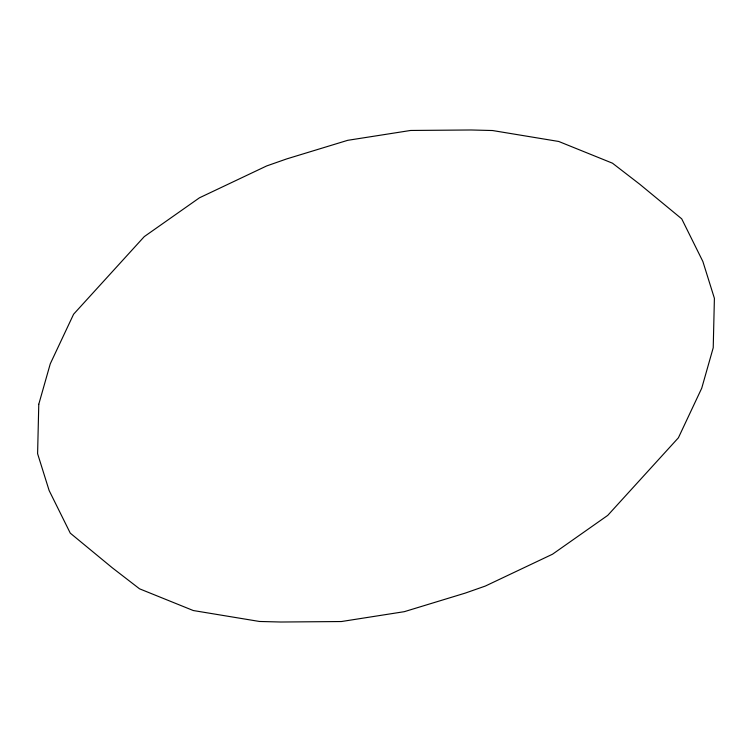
<?xml version="1.0" encoding="UTF-8"?>
<svg xmlns="http://www.w3.org/2000/svg" width="752" height="752" viewBox="0 0 752 752"><rect width="100%" height="100%" fill="white"/><g stroke="black" fill="none" stroke-linecap="round" stroke-linejoin="round"><path stroke-width="1.13" d="M38.775 404.256L37.6 453.682L49.134 490.52L70.274 533.149L112.245 567.76L139.524 588.807L193.273 610.53L259.478 621.472L280.853 622.017L341.399 621.537L404.294 611.677L465.253 593.102L485.322 586.062L552.541 554.196L607.729 515.393L678.398 437.796L701.729 388.192L713.225 347.744L714.4 298.318L702.866 261.48L681.726 218.851L639.755 184.24L612.476 163.193L558.727 141.47L492.522 130.528L471.147 129.983L410.601 130.463L347.706 140.323L286.747 158.898L266.678 165.938L199.459 197.804L144.271 236.607L73.602 314.204L50.271 363.808L38.775 404.256"/></g></svg>
